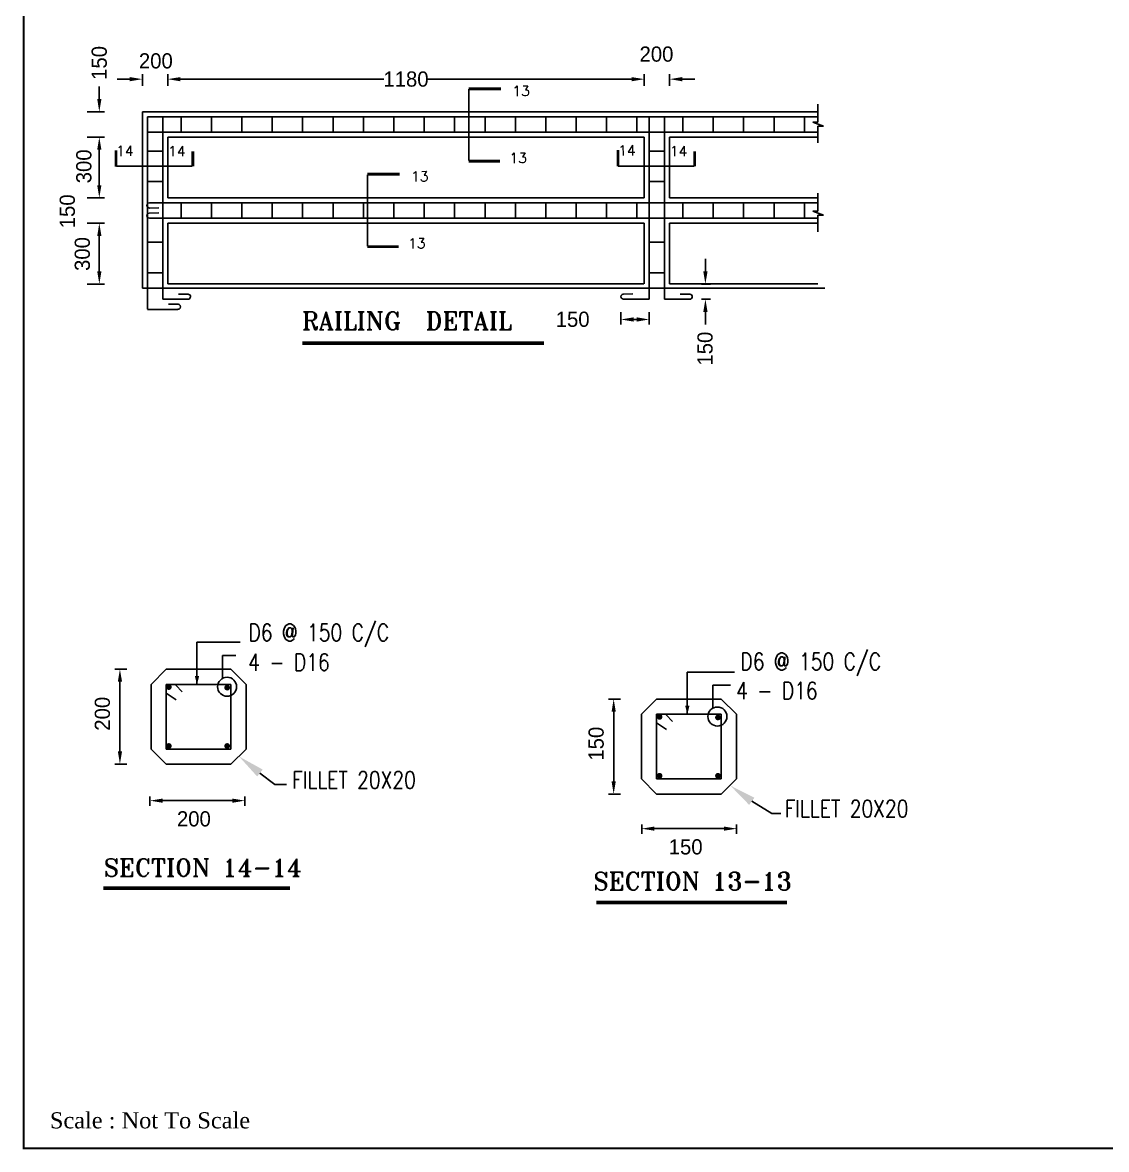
# Model space of a CAD drawing. Extents: x -377620 to 406987, y -326460 to -226264.
# Drawn here: x 346439 to 367836, y -272892 to -250645 of the extents above; entities that cross this region are included whole.
import ezdxf

# ---------------------------------------------------------------- set-up
doc = ezdxf.new("R2010")
doc.units = 0
doc.header["$LTSCALE"] = 300
doc.header["$MEASUREMENT"] = 0
doc.layers.get('0').update_dxf_attribs({"linetype": 'CONTINUOUS'})
doc.layers.get('DEFPOINTS').update_dxf_attribs({"linetype": 'CONTINUOUS'})
doc.layers.add('LINE', color=7, linetype='CONTINUOUS')
doc.styles.add('BIG', font='ROMANT.SHX')
doc.styles.add('ROMANS', font='romans.shx', dxfattribs={"width": 0.8, "height": 100})
doc.dimstyles.new('3', dxfattribs={"dimtxt": 225, "dimasz": 350, "dimexe": 100, "dimexo": 25, "dimgap": 9, "dimtad": 0, "dimdec": 0, "dimzin": 0, "dimdsep": 46, "dimtxsty": 'Standard', "dimcen": 0, "dimclrd": 5, "dimclre": 6, "dimclrt": 256, "dimadec": 0, "dimazin": 0, "dimtfac": 1, "dimtdec": 0, "dimtofl": 0, "dimtmove": 2, "dimatfit": 3, "dimfxl": 1, "dimtolj": 1, "dimtzin": 0, "dimarcsym": 0})

# ---------------------------------------------------------------- blocks, each defined once
blk = doc.blocks.new('*D46')
at = {"layer": 'DEFPOINTS', "color": 0}
for p in [(347690, -254107), (347690, -254607), (347954, -254607)]:
    blk.add_point(p, dxfattribs=at)
at = {"layer": 'LINE', "color": 7, "lineweight": -2}
for p, q in [((347954, -253857), (347954, -253607)), ((347715, -254107), (348054, -254107)), ((347715, -254607), (348054, -254607)), ((347954, -254857), (347954, -255107))]:
    blk.add_line(p, q, dxfattribs=at)
at = {"layer": 'LINE', "color": 7}
for points in [[(347913, -253857), (347996, -253857), (347954, -254107)], [(347913, -254857), (347996, -254857), (347954, -254607)]]:
    blk.add_solid(points, dxfattribs=at)
at = {"layer": 'LINE', "color": 7, "insert": (347324, -254372), "char_height": 300, "attachment_point": 5, "rotation": 90}
blk.add_mtext('\\A1;150', dxfattribs=at)
blk = doc.blocks.new('*D47')
at = {"layer": 'DEFPOINTS', "color": 0}
for p in [(348954, -265896), (350828, -265896), (350828, -266006)]:
    blk.add_point(p, dxfattribs=at)
at = {"layer": 'LINE', "color": 7, "lineweight": -2}
for p, q in [((348954, -265921), (348954, -266106)), ((349204, -266006), (350578, -266006)), ((350828, -265921), (350828, -266106))]:
    blk.add_line(p, q, dxfattribs=at)
at = {"layer": 'LINE', "color": 7}
for points in [[(349204, -265965), (349204, -266048), (348954, -266006)], [(350578, -265965), (350578, -266048), (350828, -266006)]]:
    blk.add_solid(points, dxfattribs=at)
at = {"layer": 'LINE', "color": 7, "insert": (349821, -266367), "char_height": 300, "attachment_point": 5}
blk.add_mtext('\\A1;200', dxfattribs=at)
blk = doc.blocks.new('*D48')
at = {"layer": 'DEFPOINTS', "color": 0}
for p in [(348522, -263409), (348361, -265284), (348522, -265284)]:
    blk.add_point(p, dxfattribs=at)
at = {"layer": 'LINE', "color": 7, "lineweight": -2}
for p, q in [((348497, -263409), (348261, -263409)), ((348361, -263659), (348361, -265034)), ((348497, -265284), (348261, -265284))]:
    blk.add_line(p, q, dxfattribs=at)
at = {"layer": 'LINE', "color": 7}
for points in [[(348320, -263659), (348403, -263659), (348361, -263409)], [(348320, -265034), (348403, -265034), (348361, -265284)]]:
    blk.add_solid(points, dxfattribs=at)
at = {"layer": 'LINE', "color": 7, "insert": (348016, -264291), "char_height": 300, "attachment_point": 5, "rotation": 90}
blk.add_mtext('\\A1;200', dxfattribs=at)
blk = doc.blocks.new('BAR')
at = {"color": 2, "linetype": 'Continuous', "const_width": 15}
blk.add_lwpolyline([(-7.5, 0, 1), (7.5, 0, 1)], format="xyb", close=True, dxfattribs=at)
blk = doc.blocks.new('A')
at = {"color": 1, "linetype": 'Continuous'}
blk.add_lwpolyline([(0, 0, 0, 56, 0), (0, 111, 56, 56, 0)], format="xyseb", dxfattribs=at)
blk = doc.blocks.new('*D50')
at = {"layer": 'DEFPOINTS', "color": 0}
for p in [(358662, -266449), (360536, -266449), (360536, -266559)]:
    blk.add_point(p, dxfattribs=at)
at = {"layer": 'LINE', "color": 7, "lineweight": -2}
for p, q in [((358662, -266474), (358662, -266659)), ((360536, -266474), (360536, -266659)), ((358912, -266559), (360286, -266559))]:
    blk.add_line(p, q, dxfattribs=at)
at = {"layer": 'LINE', "color": 7}
for points in [[(358912, -266517), (358912, -266600), (358662, -266559)], [(360286, -266517), (360286, -266600), (360536, -266559)]]:
    blk.add_solid(points, dxfattribs=at)
at = {"layer": 'LINE', "color": 7, "insert": (359529, -266920), "char_height": 300, "attachment_point": 5}
blk.add_mtext('\\A1;150', dxfattribs=at)
blk = doc.blocks.new('*D52')
at = {"layer": 'DEFPOINTS', "color": 0}
for p in [(358269, -264000), (358108, -265876), (358270, -265876)]:
    blk.add_point(p, dxfattribs=at)
at = {"layer": 'LINE', "color": 7, "lineweight": -2}
for p, q in [((358244, -264000), (358008, -264000)), ((358108, -264250), (358108, -265626)), ((358245, -265876), (358008, -265876))]:
    blk.add_line(p, q, dxfattribs=at)
at = {"layer": 'LINE', "color": 7}
for points in [[(358067, -264250), (358150, -264250), (358108, -264000)], [(358067, -265626), (358150, -265626), (358108, -265876)]]:
    blk.add_solid(points, dxfattribs=at)
at = {"layer": 'LINE', "color": 7, "insert": (357763, -264882), "char_height": 300, "attachment_point": 5, "rotation": 90}
blk.add_mtext('\\A1;150', dxfattribs=at)
blk = doc.blocks.new('ARC')
at = {"color": 6, "linetype": 'Continuous'}
blk.add_line((-46.4, 25), (0.8, 25), dxfattribs=at)
blk.add_arc((0.4, 12.5), 12.5, 268.1217, 88.1217, dxfattribs=at)
blk = doc.blocks.new('*D60')
at = {"layer": 'DEFPOINTS', "color": 0}
for p in [(347690, -254607), (347690, -255807), (347954, -255807)]:
    blk.add_point(p, dxfattribs=at)
at = {"layer": 'LINE', "color": 7, "lineweight": -2}
for p, q in [((347715, -254607), (348054, -254607)), ((347954, -254857), (347954, -255557)), ((347715, -255807), (348054, -255807))]:
    blk.add_line(p, q, dxfattribs=at)
at = {"layer": 'LINE', "color": 7}
for points in [[(347913, -254857), (347996, -254857), (347954, -254607)], [(347913, -255557), (347996, -255557), (347954, -255807)]]:
    blk.add_solid(points, dxfattribs=at)
at = {"layer": 'LINE', "color": 7, "insert": (347620, -255215), "char_height": 300, "attachment_point": 5, "rotation": 90}
blk.add_mtext('\\A1;300', dxfattribs=at)
blk = doc.blocks.new('*D62')
at = {"layer": 'DEFPOINTS', "color": 0}
for p in [(359814, -255807), (359814, -256107), (359919, -256107)]:
    blk.add_point(p, dxfattribs=at)
at = {"layer": 'LINE', "color": 7, "lineweight": -2}
for p, q in [((359919, -255557), (359919, -255307)), ((359839, -255807), (360019, -255807)), ((359839, -256107), (360019, -256107)), ((359919, -256357), (359919, -256607))]:
    blk.add_line(p, q, dxfattribs=at)
at = {"layer": 'LINE', "color": 7}
for points in [[(359877, -255557), (359961, -255557), (359919, -255807)], [(359877, -256357), (359961, -256357), (359919, -256107)]]:
    blk.add_solid(points, dxfattribs=at)
at = {"layer": 'LINE', "color": 7, "insert": (359913, -257083), "char_height": 300, "attachment_point": 5, "rotation": 90}
blk.add_mtext('\\A1;150', dxfattribs=at)
blk = doc.blocks.new('*D63')
at = {"layer": 'DEFPOINTS', "color": 0}
for p in [(358252, -256338), (358811, -256338), (358811, -256507)]:
    blk.add_point(p, dxfattribs=at)
at = {"layer": 'LINE', "color": 7, "lineweight": -2}
for p, q in [((358252, -256363), (358252, -256607)), ((358811, -256363), (358811, -256607)), ((358502, -256507), (358561, -256507))]:
    blk.add_line(p, q, dxfattribs=at)
at = {"layer": 'LINE', "color": 7}
for points in [[(358502, -256465), (358502, -256549), (358252, -256507)], [(358561, -256465), (358561, -256549), (358811, -256507)]]:
    blk.add_solid(points, dxfattribs=at)
at = {"layer": 'LINE', "color": 7, "insert": (357298, -256505), "char_height": 300, "attachment_point": 5}
blk.add_mtext('\\A1;150', dxfattribs=at)
blk = doc.blocks.new('*D72')
at = {"layer": 'DEFPOINTS', "color": 0}
for p in [(358711, -251763), (349305, -251918), (358711, -251918)]:
    blk.add_point(p, dxfattribs=at)
at = {"layer": 'LINE', "color": 7, "lineweight": -2}
for p, q in [((349305, -251893), (349305, -251663)), ((349555, -251763), (353574, -251763)), ((358461, -251763), (354442, -251763)), ((358711, -251893), (358711, -251663))]:
    blk.add_line(p, q, dxfattribs=at)
at = {"layer": 'LINE', "color": 7}
for points in [[(349555, -251722), (349555, -251805), (349305, -251763)], [(358461, -251722), (358461, -251805), (358711, -251763)]]:
    blk.add_solid(points, dxfattribs=at)
at = {"layer": 'LINE', "color": 7, "insert": (354008, -251763), "char_height": 300, "attachment_point": 5}
blk.add_mtext('\\A1;1180', dxfattribs=at)
blk = doc.blocks.new('*D73')
at = {"layer": 'DEFPOINTS', "color": 0}
for p in [(347690, -252407), (347690, -252907), (347954, -252907)]:
    blk.add_point(p, dxfattribs=at)
at = {"layer": 'LINE', "color": 7, "lineweight": -2}
for p, q in [((347954, -252157), (347954, -251907)), ((347715, -252407), (348054, -252407)), ((347715, -252907), (348054, -252907)), ((347954, -253157), (347954, -253407))]:
    blk.add_line(p, q, dxfattribs=at)
at = {"layer": 'LINE', "color": 7}
for points in [[(347913, -252157), (347996, -252157), (347954, -252407)], [(347913, -253157), (347996, -253157), (347954, -252907)]]:
    blk.add_solid(points, dxfattribs=at)
at = {"layer": 'LINE', "color": 7, "insert": (347954, -251443), "char_height": 300, "attachment_point": 5, "rotation": 90}
blk.add_mtext('\\A1;150', dxfattribs=at)
blk = doc.blocks.new('*D74')
at = {"layer": 'DEFPOINTS', "color": 0}
for p in [(347690, -252907), (347690, -254107), (347954, -254107)]:
    blk.add_point(p, dxfattribs=at)
at = {"layer": 'LINE', "color": 7, "lineweight": -2}
for p, q in [((347715, -252907), (348054, -252907)), ((347954, -253157), (347954, -253857)), ((347715, -254107), (348054, -254107))]:
    blk.add_line(p, q, dxfattribs=at)
at = {"layer": 'LINE', "color": 7}
for points in [[(347913, -253157), (347996, -253157), (347954, -252907)], [(347913, -253857), (347996, -253857), (347954, -254107)]]:
    blk.add_solid(points, dxfattribs=at)
at = {"layer": 'LINE', "color": 7, "insert": (347650, -253484), "char_height": 300, "attachment_point": 5, "rotation": 90}
blk.add_mtext('\\A1;300', dxfattribs=at)
blk = doc.blocks.new('*D75')
at = {"layer": 'DEFPOINTS', "color": 0}
for p in [(349305, -251763), (348805, -251918), (349305, -251918)]:
    blk.add_point(p, dxfattribs=at)
at = {"layer": 'LINE', "color": 7, "lineweight": -2}
for p, q in [((348555, -251763), (348305, -251763)), ((348805, -251893), (348805, -251663)), ((349305, -251893), (349305, -251663)), ((349555, -251763), (349805, -251763))]:
    blk.add_line(p, q, dxfattribs=at)
at = {"layer": 'LINE', "color": 7}
for points in [[(348555, -251722), (348555, -251805), (348805, -251763)], [(349555, -251722), (349555, -251805), (349305, -251763)]]:
    blk.add_solid(points, dxfattribs=at)
at = {"layer": 'LINE', "color": 7, "insert": (349070, -251404), "char_height": 300, "attachment_point": 5}
blk.add_mtext('\\A1;200', dxfattribs=at)
blk = doc.blocks.new('*D76')
at = {"layer": 'DEFPOINTS', "color": 0}
for p in [(359211, -251763), (358711, -251918), (359211, -251918)]:
    blk.add_point(p, dxfattribs=at)
at = {"layer": 'LINE', "color": 7, "lineweight": -2}
for p, q in [((358461, -251763), (358211, -251763)), ((358711, -251893), (358711, -251663)), ((359211, -251893), (359211, -251663)), ((359461, -251763), (359711, -251763))]:
    blk.add_line(p, q, dxfattribs=at)
at = {"layer": 'LINE', "color": 7}
for points in [[(358461, -251722), (358461, -251805), (358711, -251763)], [(359461, -251722), (359461, -251805), (359211, -251763)]]:
    blk.add_solid(points, dxfattribs=at)
at = {"layer": 'LINE', "color": 7, "insert": (358953, -251270), "char_height": 300, "attachment_point": 5}
blk.add_mtext('\\A1;200', dxfattribs=at)

msp = doc.modelspace()

# ---------------------------------------------------------------- linework, layer by layer
at = {"layer": 'LINE', "color": 7}
for p, q in [((355252.0274, -251938.7165), (355883.2587, -251938.7165)), ((355252.0274, -251942.7165), (355883.2587, -251942.7165)), ((355252.0274, -251946.7165), (355883.2587, -251946.7165)), ((355252.0274, -251946.7165), (355883.2587, -251946.7165)), ((355252.0274, -251946.7165), (355883.2587, -251946.7165)), ((355252.0274, -251946.7165), (355883.2587, -251946.7165)), ((355252.0274, -251950.7165), (355883.2587, -251950.7165)), ((355252.0274, -251950.7165), (355883.2587, -251950.7165)), ((355252.0274, -251950.7165), (355883.2587, -251950.7165)), ((355252.0274, -251954.7165), (355883.2587, -251954.7165)), ((355252.0274, -251958.7165), (355883.2587, -251958.7165)), ((355252.0274, -251958.7165), (355883.2587, -251958.7165)), ((355252.0274, -253369.4559), (355252.0274, -251962.7165)), ((355252.0274, -251962.7165), (355883.2587, -251962.7165)), ((355252.0274, -251962.7165), (355883.2587, -251962.7165)), ((355252.0274, -251962.7165), (355883.2587, -251962.7165)), ((355252.0274, -251966.7165), (355883.2587, -251966.7165)), ((362141.6067, -252258.176), (362141.6067, -252608.7518)), ((348805.1435, -255888.7268), (348805.1435, -252406.7268)), ((348805.1435, -252406.7268), (359205.1435, -252406.7268)), ((358710.6236, -252406.7268), (362141.6067, -252406.7268)), ((348905.1435, -256306.7268), (348905.1435, -252506.7268)), ((348905.1435, -252506.7268), (359105.1435, -252506.7268)), ((349205.1435, -256106.7268), (349205.1435, -252506.7268)), ((349568.3549, -252806.7268), (349568.3549, -252506.7268)), ((350168.3549, -252806.7268), (350168.3549, -252506.7268)), ((350768.3549, -252806.7268), (350768.3549, -252506.7268)), ((351368.3549, -252806.7268), (351368.3549, -252506.7268)), ((351968.3549, -252806.7268), (351968.3549, -252506.7268)), ((352568.3549, -252806.7268), (352568.3549, -252506.7268)), ((353168.3549, -252806.7268), (353168.3549, -252506.7268)), ((353768.3549, -252806.7268), (353768.3549, -252506.7268)), ((354368.3549, -252806.7268), (354368.3549, -252506.7268)), ((354968.3549, -252806.7268), (354968.3549, -252506.7268)), ((355568.3549, -252806.7268), (355568.3549, -252506.7268)), ((356168.3549, -252806.7268), (356168.3549, -252506.7268)), ((356768.3549, -252806.7268), (356768.3549, -252506.7268)), ((357368.3549, -252806.7268), (357368.3549, -252506.7268)), ((357968.3549, -252806.7268), (357968.3549, -252506.7268)), ((358568.3549, -252806.7268), (358568.3549, -252506.7268)), ((358810.6236, -256106.7268), (358810.6236, -252506.7268)), ((358810.6236, -252506.7268), (362141.6067, -252506.7268)), ((359110.6236, -256106.7268), (359110.6236, -252506.7268)), ((359473.835, -252806.7268), (359473.835, -252506.7268)), ((360073.835, -252806.7268), (360073.835, -252506.7268)), ((360673.835, -252806.7268), (360673.835, -252506.7268)), ((361273.835, -252806.7268), (361273.835, -252506.7268)), ((361873.835, -252806.7268), (361873.835, -252506.7268)), ((362036.8264, -252608.7518), (362252.0233, -252690.647)), ((362036.8264, -252608.7518), (362141.6067, -252608.7518)), ((362141.6067, -252690.647), (362141.6067, -253019.6794)), ((362141.6067, -252690.647), (362252.0233, -252690.647)), ((348905.1435, -252806.7268), (359105.1435, -252806.7268)), ((349305.1435, -252906.7268), (358710.6236, -252906.7268)), ((349305.1435, -254106.7268), (349305.1435, -252906.7268)), ((358710.6236, -254106.7268), (358710.6236, -252906.7268)), ((358810.6236, -252806.7268), (362141.6067, -252806.7268)), ((359210.6236, -252906.7268), (362141.6067, -252906.7268)), ((359210.6236, -254106.7268), (359210.6236, -252906.7268)), ((358181.759, -253478.6224), (358181.759, -253162.1127)), ((358189.759, -253478.6224), (358189.759, -253162.1127)), ((358189.759, -253478.6224), (358189.759, -253162.1127)), ((358197.759, -253478.6224), (358197.759, -253162.1127)), ((358197.759, -253478.6224), (358197.759, -253162.1127)), ((358197.759, -253478.6224), (358197.759, -253162.1127)), ((358197.759, -253478.6224), (358197.759, -253162.1127)), ((358197.759, -253478.6224), (358197.759, -253162.1127)), ((358205.759, -253478.6224), (358205.759, -253162.1127)), ((348271.0733, -253488.9012), (348271.0733, -253172.3915)), ((348279.0733, -253488.9012), (348279.0733, -253172.3915)), ((348279.0733, -253488.9012), (348279.0733, -253172.3915)), ((348287.0733, -253488.9012), (348287.0733, -253172.3915)), ((348287.0733, -253488.9012), (348287.0733, -253172.3915)), ((348287.0733, -253488.9012), (348287.0733, -253172.3915)), ((348287.0733, -253488.9012), (348287.0733, -253172.3915)), ((348287.0733, -253488.9012), (348287.0733, -253172.3915)), ((348295.0733, -253488.9012), (348295.0733, -253172.3915)), ((348905.1435, -253183.3746), (349205.1435, -253183.3746)), ((349789.9878, -253478.6224), (349789.9878, -253190.8861)), ((349797.9878, -253478.6224), (349797.9878, -253190.8861)), ((349805.9878, -253478.6224), (349805.9878, -253190.8861)), ((349813.9878, -253478.6224), (349813.9878, -253190.8861)), ((355252.0274, -253369.4559), (355858.9804, -253369.4559)), ((355252.0274, -253373.4559), (355858.9804, -253373.4559)), ((355252.0274, -253377.4559), (355858.9804, -253377.4559)), ((355252.0274, -253381.4559), (355858.9804, -253381.4559)), ((355252.0274, -253385.4559), (355858.9804, -253385.4559)), ((358810.6236, -253183.3746), (359110.6236, -253183.3746)), ((359695.4679, -253478.6224), (359695.4679, -253190.8861)), ((359703.4679, -253478.6224), (359703.4679, -253190.8861)), ((359711.4679, -253478.6224), (359711.4679, -253190.8861)), ((359719.4679, -253478.6224), (359719.4679, -253190.8861)), ((348292.279, -253478.6224), (349789.9878, -253478.6224)), ((355252.0274, -253389.4559), (355858.9804, -253389.4559)), ((355252.0274, -253393.4559), (355858.9804, -253393.4559)), ((358197.759, -253478.6224), (359695.4679, -253478.6224)), ((348905.1435, -253783.3746), (349205.1435, -253783.3746)), ((353251.5897, -253625.9933), (353882.821, -253625.9933)), ((353251.5897, -253629.9933), (353882.821, -253629.9933)), ((353251.5897, -253633.9933), (353882.821, -253633.9933)), ((353251.5897, -253633.9933), (353882.821, -253633.9933)), ((353251.5897, -253633.9933), (353882.821, -253633.9933)), ((353251.5897, -253633.9933), (353882.821, -253633.9933)), ((353251.5897, -253637.9933), (353882.821, -253637.9933)), ((353251.5897, -253637.9933), (353882.821, -253637.9933)), ((353251.5897, -253637.9933), (353882.821, -253637.9933)), ((353251.5897, -253641.9933), (353882.821, -253641.9933)), ((353251.5897, -253645.9933), (353882.821, -253645.9933)), ((353251.5897, -253645.9933), (353882.821, -253645.9933)), ((353251.5897, -255056.7327), (353251.5897, -253649.9933)), ((353251.5897, -253649.9933), (353882.821, -253649.9933)), ((353251.5897, -253649.9933), (353882.821, -253649.9933)), ((353251.5897, -253649.9933), (353882.821, -253649.9933)), ((353251.5897, -253653.9933), (353882.821, -253653.9933)), ((358810.6236, -253783.3746), (359110.6236, -253783.3746)), ((362141.6067, -254016.8863), (362141.6067, -254367.462)), ((348943.6795, -254206.7268), (359078.5801, -254206.7268)), ((348960.5305, -254206.7268), (359078.5801, -254206.7268)), ((349305.1435, -254106.7268), (358710.6236, -254106.7268)), ((349305.1435, -254106.7268), (358705.1435, -254106.7268)), ((349305.1435, -254106.7268), (358705.1435, -254106.7268)), ((349568.3549, -254506.7268), (349568.3549, -254206.7268)), ((350168.3549, -254506.7268), (350168.3549, -254206.7268)), ((350768.3549, -254506.7268), (350768.3549, -254206.7268)), ((351368.3549, -254506.7268), (351368.3549, -254206.7268)), ((351968.3549, -254506.7268), (351968.3549, -254206.7268)), ((352568.3549, -254506.7268), (352568.3549, -254206.7268)), ((353168.3549, -254506.7268), (353168.3549, -254206.7268)), ((353768.3549, -254506.7268), (353768.3549, -254206.7268)), ((354368.3549, -254506.7268), (354368.3549, -254206.7268)), ((354968.3549, -254506.7268), (354968.3549, -254206.7268)), ((355568.3549, -254506.7268), (355568.3549, -254206.7268)), ((356168.3549, -254506.7268), (356168.3549, -254206.7268)), ((356768.3549, -254506.7268), (356768.3549, -254206.7268)), ((357368.3549, -254506.7268), (357368.3549, -254206.7268)), ((357968.3549, -254506.7268), (357968.3549, -254206.7268)), ((358568.3549, -254506.7268), (358568.3549, -254206.7268)), ((358866.0106, -254206.7268), (362141.6067, -254206.7268)), ((359210.6236, -254106.7268), (362141.6067, -254106.7268)), ((359473.835, -254506.7268), (359473.835, -254206.7268)), ((360073.835, -254506.7268), (360073.835, -254206.7268)), ((360673.835, -254506.7268), (360673.835, -254206.7268)), ((361273.835, -254506.7268), (361273.835, -254206.7268)), ((361873.835, -254506.7268), (361873.835, -254206.7268)), ((362036.8264, -254367.462), (362252.0233, -254449.3573)), ((362036.8264, -254367.462), (362141.6067, -254367.462)), ((362141.6067, -254449.3573), (362252.0233, -254449.3573)), ((362141.6067, -254449.3573), (362141.6067, -254778.3896)), ((348945.156, -254506.7268), (359072.4058, -254506.7268)), ((348977.8937, -254506.7268), (359076.3687, -254506.7268)), ((349305.1435, -254606.7268), (358710.6236, -254606.7268)), ((349305.1435, -255806.7268), (349305.1435, -254606.7268)), ((358710.6236, -255806.7268), (358710.6236, -254606.7268)), ((358850.6361, -254506.7268), (362141.6067, -254506.7268)), ((359210.6236, -255806.7268), (359210.6236, -254606.7268)), ((359210.6236, -254606.7268), (362141.6067, -254606.7268)), ((348905.1435, -254983.3746), (349205.1435, -254983.3746)), ((353251.5897, -255056.7327), (353858.5427, -255056.7327)), ((353251.5897, -255060.7327), (353858.5427, -255060.7327)), ((353251.5897, -255064.7327), (353858.5427, -255064.7327)), ((353251.5897, -255068.7327), (353858.5427, -255068.7327)), ((353251.5897, -255072.7327), (353858.5427, -255072.7327)), ((353251.5897, -255076.7327), (353858.5427, -255076.7327)), ((353251.5897, -255080.7327), (353858.5427, -255080.7327)), ((358810.6236, -254983.3746), (359110.6236, -254983.3746)), ((348905.1435, -255583.3746), (349205.1435, -255583.3746)), ((358810.6236, -255583.3746), (359110.6236, -255583.3746)), ((349305.1435, -255806.7268), (358705.1435, -255806.7268)), ((359210.6236, -255806.7268), (362141.6067, -255806.7268)), ((348805.1435, -255888.7268), (362274, -255888.7268)), ((349517.7051, -256006.7268), (349705.1435, -256006.7268)), ((359423.1851, -256006.7268), (359610.6236, -256006.7268)), ((349205.1435, -256106.7268), (349705.1435, -256106.7268)), ((358305.1435, -256106.7268), (358810.6236, -256106.7268)), ((359110.6236, -256106.7268), (359610.6236, -256106.7268)), ((348907.3309, -256308.6387), (349507.3309, -256308.6387)), ((349882.5776, -262880.5223), (350732.2319, -262880.5223)), ((349882.5776, -263712.6284), (349882.5776, -262880.5223)), ((350383.8285, -263138.4638), (350649.4224, -263138.4638)), ((350383.8285, -263578.9265), (350383.8285, -263138.4638)), ((348976.1184, -263712.6284), (349276.1184, -263412.6284)), ((349276.1184, -263412.6284), (350551.1184, -263412.6284)), ((350551.1184, -263412.6284), (350851.1184, -263712.6284)), ((359561.6331, -264300.556), (359561.6331, -263468.4499)), ((359561.6331, -263468.4499), (360495.5547, -263468.4499)), ((348976.1184, -264987.6284), (348976.1184, -263712.6284)), ((349276.1184, -264987.6284), (349276.1184, -263712.6284)), ((349276.1184, -263712.6284), (350551.1184, -263712.6284)), ((349464.2923, -263723.0928), (349590.7483, -263857.29)), ((350551.1184, -263712.6284), (350551.1184, -264987.6284)), ((350851.1184, -263712.6284), (350851.1184, -264987.6284)), ((360062.884, -263726.3914), (360412.7451, -263726.3914)), ((360062.884, -264166.8542), (360062.884, -263726.3914)), ((349276.1184, -263881.2292), (349472.4744, -264014.5499)), ((358655.174, -264300.556), (358955.174, -264000.556)), ((358955.174, -264000.556), (360230.174, -264000.556)), ((360230.174, -264000.556), (360530.174, -264300.556)), ((358655.174, -265575.556), (358655.174, -264300.556)), ((358955.174, -265575.556), (358955.174, -264300.556)), ((358955.174, -264300.556), (360230.174, -264300.556)), ((358955.174, -264469.1568), (359151.5299, -264602.4775)), ((359143.3478, -264311.0204), (359269.8038, -264445.2177)), ((360230.174, -264300.556), (360230.174, -265575.556)), ((360530.174, -264300.556), (360530.174, -265575.556)), ((348976.1184, -264987.6284), (349276.1184, -265287.6284)), ((350551.1184, -264987.6284), (349276.1184, -264987.6284)), ((350551.1184, -265287.6284), (350851.1184, -264987.6284)), ((350551.1184, -265287.6284), (349276.1184, -265287.6284)), ((351124.7723, -265460.2545), (351420.5967, -265686.3763)), ((358655.174, -265575.556), (358955.174, -265875.556)), ((360230.174, -265575.556), (358955.174, -265575.556)), ((360230.174, -265875.556), (360530.174, -265575.556)), ((351420.5967, -265686.3763), (351652.66, -265686.3763)), ((360230.174, -265875.556), (358955.174, -265875.556)), ((360834.7569, -266019.2748), (361230.2245, -266261.9583)), ((361230.2245, -266261.9583), (361406.7836, -266261.9583))]:
    msp.add_line(p, q, dxfattribs=at)
at = {"layer": 'LINE', "color": 7, "lineweight": 40, "const_width": 42.8247}
msp.add_lwpolyline([(346459.958, -272870.4538), (406965.158, -272870.4538), (406965.158, -230084.6338), (346459.958, -230084.6338)], close=True, dxfattribs=at)
at = {"layer": 'LINE', "color": 7, "const_width": 75}
for points in [[(351960.3502, -256973.3715), (356731.0988, -256973.3715)], [(348034.8007, -267734.801), (351720.5475, -267734.801)], [(357763.0196, -268015.3695), (361526.8148, -268015.3695)]]:
    msp.add_lwpolyline(points, dxfattribs=at)
at = {"layer": 'LINE', "color": 7}
for centre in [(350476.1018, -263757.483), (360155.1573, -264345.4107)]:
    msp.add_circle(centre, 187.5, dxfattribs=at)
for centre in [(349704.7503, -256056.7268), (359610.2303, -256056.7268)]:
    msp.add_arc(centre, 50.0015, 269.54936715, 89.5493612, dxfattribs=at)
for points in [[(351070.4171, -265528.8239), (351179.1275, -265391.6851), (350713.3557, -265134.1235)], [(360782.9585, -266089.7956), (360886.5552, -265948.754), (360411.6322, -265708.4846)]]:
    msp.add_solid(points, dxfattribs=at)

# ---------------------------------------------------------------- block references
at = {"layer": 'LINE', "color": 7, "yscale": 4, "zscale": 4}
for p, xscale, rotation in [((348945.6298, -254206.7268), 3.999999999989926, 180.4703295503892), ((348945.156, -254506.7268), -4.000000000001262, 2.121700001746714), ((358305.1435, -256106.7268), -4.000000000001262, 2.121700001746714)]:
    msp.add_blockref('ARC', p, dxfattribs=dict(at, xscale=xscale, rotation=rotation))
at = {"layer": 'LINE', "color": 7}
for name, p, xscale, yscale, zscale in [('ARC', (349505.1435, -256306.7268), 4, 4, 4), ('A', (349882.5776, -263712.6284), 1.5, 1.5, 1.5), ('BAR', (349326.5188, -263764.9519), 3.75, 3.75, 3.75), ('BAR', (350478.7663, -263775.4168), 3.75, 3.75, 3.75), ('A', (359561.6331, -264300.556), 1.5, 1.5, 1.5), ('BAR', (359014.7236, -264352.8795), 3.75, 3.75, 3.75), ('BAR', (360166.9711, -264363.3444), 3.75, 3.75, 3.75), ('BAR', (349326.5188, -264926.5248), 3.75, 3.75, 3.75), ('BAR', (350478.7663, -264926.5248), 3.75, 3.75, 3.75), ('BAR', (359014.7236, -265514.4525), 3.75, 3.75, 3.75), ('BAR', (360166.9711, -265514.4525), 3.75, 3.75, 3.75)]:
    msp.add_blockref(name, p, dxfattribs=dict(at, xscale=xscale, yscale=yscale, zscale=zscale))

# ---------------------------------------------------------------- texts
at = {"layer": 'LINE', "color": 7, "style": 'ROMANS'}
for s, p in [('13', (356109.1168, -252096.7814)), ('14', (348287.2542, -253280.6509)), ('14', (349311.6993, -253284.7588)), ('14', (358197.94, -253270.3721)), ('14', (359217.1794, -253284.7588)), ('13', (356052.6424, -253418.9728)), ('13', (354108.679, -253784.0582)), ('13', (354052.2047, -255106.2496))]:
    msp.add_text(s, height=200, rotation=0.34704919, dxfattribs=at).set_placement(p)
at = {"layer": 'LINE', "color": 7, "style": 'BIG'}
for s, p in [('RAILING  DETAIL  ', (351954.2219, -256708.5441)), ('SECTION 14-14', (348042.1764, -267502.2176)), ('SECTION 13-13', (357709.3275, -267769.9364))]:
    msp.add_text(s, height=350, dxfattribs=at).set_placement(p)
at = {"layer": 'LINE', "color": 7, "style": 'ROMANS', "width": 0.8}
for s, p in [('D6 @ 150 C/C', (350898.5234, -262854.7195)), ('4 - D16', (350894.0234, -263442.4523)), ('D6 @ 150 C/C', (360610.7282, -263426.8753)), ('4 - D16', (360526.7282, -264004.0935)), ('FILLET 20X20', (351760.5111, -265766.189)), ('FILLET 20X20', (361484.744, -266332.2399))]:
    msp.add_text(s, height=337.5, dxfattribs=at).set_placement(p)
at = {"layer": 'LINE', "color": 7, "insert": (348954.5216, -272482.9375), "char_height": 318.399938, "width": 23569.937769, "attachment_point": 8}
msp.add_mtext('{\\fTimes New Roman|b0|i0|c0|p18;Scale : Not To Scale}', dxfattribs=at)

# ---------------------------------------------------------------- dimensions: what is measured, and where the dimension line sits
at = {"layer": 'LINE', "color": 7}
for base, p1, p2, text, picture, middle in [((347954.3181, -252906.7268), (347689.7578, -252406.7268), (347689.7578, -252906.7268), '150', '*D73', (347954.3181, -251442.787)), ((347954.3181, -254106.7268), (347689.7578, -252906.7268), (347689.7578, -254106.7268), '300', '*D74', (347649.5187, -253484.2339)), ((347954.3181, -254606.7268), (347689.7578, -254106.7268), (347689.7578, -254606.7268), '150', '*D46', (347323.9061, -254371.8195)), ((347954.3181, -255806.7268), (347689.7578, -254606.7268), (347689.7578, -255806.7268), '300', '*D60', (347619.9176, -255215.0258)), ((359919, -256106.7268), (359814, -255806.7268), (359814, -256106.7268), '150', '*D62', (359913, -257083)), ((348361.1789, -265284.4515), (348522.2324, -263408.8114), (348522.4976, -265284.4515), '200', '*D48', (348016.0859, -264290.8051)), ((358108.3386, -265875.931), (358269.3922, -264000.2909), (358269.6573, -265875.931), '150', '*D52', (357763.2457, -264882.2846))]:
    dim = msp.add_linear_dim(base=base, p1=p1, p2=p2, angle=90, text=text, dimstyle='3', override={"dimtxt": 300, "dimasz": 250, "dimclrd": 7, "dimclre": 7, "dimclrt": 7}, dxfattribs=at)
    dim.commit()
    dim.dimension.update_dxf_attribs({"geometry": picture, "text_midpoint": middle, "dimtype": 160})
for base, p1, p2, text, picture, middle in [((359210.6236, -251763.3992), (358710.6236, -251918.179), (359210.6236, -251918.179), '200', '*D76', (358952.9487, -251270.4236)), ((349305.1435, -251763.3992), (348805.1435, -251918.179), (349305.1435, -251918.179), '200', '*D75', (349069.9029, -251404.4375)), ((358810.6236, -256507), (358251.7488, -256338.3115), (358810.6236, -256338.3115), '150', '*D63', (357298, -256505)), ((350827.8127, -266006.2735), (348953.5627, -265896.0521), (350827.8127, -265896.0521), '200', '*D47', (349820.7011, -266367.2346)), ((360535.9483, -266558.7485), (358661.6983, -266448.5272), (360535.9483, -266448.5272), '150', '*D50', (359528.8367, -266919.7096))]:
    dim = msp.add_linear_dim(base=base, p1=p1, p2=p2, text=text, dimstyle='3', override={"dimtxt": 300, "dimasz": 250, "dimclrd": 7, "dimclre": 7, "dimclrt": 7}, dxfattribs=at)
    dim.commit()
    dim.dimension.update_dxf_attribs({"geometry": picture, "text_midpoint": middle, "dimtype": 160})
dim = msp.add_linear_dim(base=(358710.6236, -251763.3992), p1=(349305.1435, -251918.179), p2=(358710.6236, -251918.179), text='1180', dimstyle='3', override={"dimtxt": 300, "dimasz": 250, "dimclrd": 7, "dimclre": 7, "dimclrt": 7}, dxfattribs=at)
dim.commit()
dim.dimension.update_dxf_attribs({"geometry": '*D72', "text_midpoint": (354007.8836, -251763.3992)})

doc.saveas('drawing.dxf')
